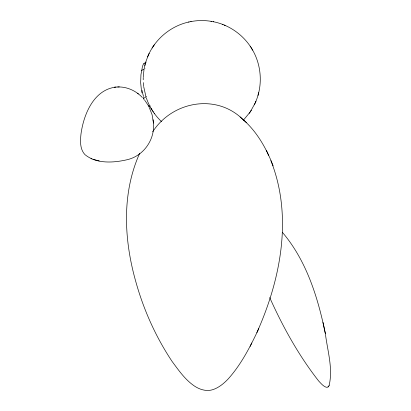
<?xml version="1.0" encoding="UTF-8"?>
<svg xmlns="http://www.w3.org/2000/svg" width="411" height="411" viewBox="0 0 411 411"><rect width="100%" height="100%" fill="white"/><g stroke="black" fill="none" stroke-linecap="round" stroke-linejoin="round"><path stroke-width="0.62" d="M143.208 79.77L143.239 77.448M143.254 76.847L144.009 69.5M142.011 92.819A62.457 48.673 -1.1 0 1 141.476 90.81L140.66 82.76L140.937 74.756L142.478 66.402L143.393 64.065L144.204 63.623M144.323 67.748L145.843 61.707L148.263 55.362M255.246 102.832C263.502 84.758 261.478 62.529 250.165 46.196M144.79 65.56L145.078 64.47M145.242 63.854L145.525 62.775M257.98 95.419L258.267 94.34M258.427 93.723L258.714 92.634M329.057 385.708C333.244 368.688 327.454 350.701 325.384 333.711L325.193 332.807C317.79 297.081 306.39 260.476 282.311 232.246M256.865 332.597C280.749 279.552 293.033 216.314 270.87 160.624M148.494 54.863C155.831 38.341 171.361 25.795 189.014 21.968M250.458 111.535L255.015 103.336M147.564 56.918L149.178 53.332M254.332 104.862L255.94 101.276M139.725 153.288L139.201 154.366C121.481 194.573 124.112 240.733 135.949 282.167C143.814 310.259 155.949 337.195 172.132 361.49C178.343 369.854 184.369 378.644 192.851 384.907C198.503 389.207 206.034 391.955 213.052 389.592C218.852 387.604 223.692 383.617 227.889 379.261C241.252 364.5 250.361 346.494 258.786 328.636M250.14 346.401L251.799 342.995M269.698 297.543C282.902 326.981 298.735 355.536 318.653 380.982C320.821 383.232 322.887 385.939 325.887 387.121C326.889 387.46 328.127 387.224 328.708 386.268M328.641 386.371L329.144 385.569M154.284 44.82L152.152 47.984M243.281 120.351L250.088 112.085M249.22 113.374L251.352 110.21M152.676 131.818C172.332 101.368 216.201 93.148 242.886 119.421M328.014 386.946L328.553 386.468M143.763 63.623L146.275 62.061M141.533 70.579L144.991 68.426M144.302 100.156L143.583 98.414L146.45 96.631M115.933 87.086C93.703 89.701 83.608 114.515 80.982 134.048C80.253 140.922 79.801 149.214 84.964 154.634C96.544 164.102 113.755 162.869 127.441 159.648C144.251 155.656 155.656 138.466 153.313 121.471M190.802 21.603C197.578 20.283 204.596 20.216 211.408 21.367M188.562 22.066L191.166 21.521M117.741 86.983C126.937 86.587 135.99 90.81 142.278 97.422M114.268 87.189L119.303 86.885M213.16 21.691C228.362 24.598 242.12 33.964 250.628 46.859M211.002 21.295L213.648 21.778M99.241 160.958L92.958 159.329M91.026 158.62L91.725 158.877M222.264 24.264L223.029 24.578M224.308 25.092L225.141 25.431M150.159 105.781A7.28 2.353 70.7 0 1 148.777 106.182L148.171 105.817M137.464 93.21L138.368 93.929M243.43 119.925C257.281 132.172 266.518 148.777 273.125 165.839M240.111 116.981L246.441 122.576M161.538 121.615C154.572 115.09 149.321 106.798 146.259 97.767M144.934 100.515L147.898 104.882M152.877 111.335L153.339 112.003M154.166 113.184L154.613 113.826M251.064 47.542L252.652 50.168M150.852 108.026L152.445 110.657M148.993 106.85L152.111 114.792L153.473 123.11M266.451 150.472L268.568 155.358M143.583 98.414L143.11 97.176M145.926 96.703L143.701 86.623M325.384 333.711L323 322.44M143.624 86.033L143.326 82.606M153.139 119.74L153.288 121.25M148.772 106.177A62.457 48.673 -1.1 0 1 148.13 105.283M143.547 96.441A21.773 8.842 85.2 0 1 142.078 90.415"/></g></svg>
